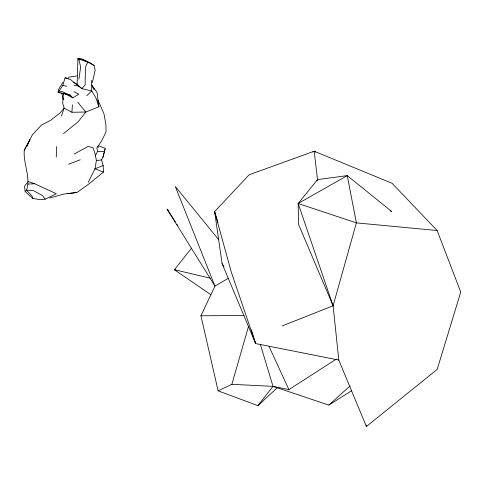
<?xml version="1.0" encoding="UTF-8"?>
<svg xmlns="http://www.w3.org/2000/svg" width="485" height="485" viewBox="0 0 485 485"><rect width="100%" height="100%" fill="white"/><g stroke="black" fill="none" stroke-linecap="round" stroke-linejoin="round"><path stroke-width="0.73" d="M63.383 93.205L62.729 103.366L64.159 108.167L59.928 113.041L50.743 120.213L41.492 125.063L32.465 134.715L24.25 150.35C23.11 163.736 31.028 177.08 26.529 190.156L25.22 191.623L32.877 198.456L40.346 199.699L45.202 199.189L56.315 193.733L34.659 183.742L28.215 181.517L24.45 186.319L25.22 191.623M56.278 157.019L56.539 146.579M63.292 98.097L63.25 99.51L61.74 93.005M63.408 94.563L63.45 93.15M61.328 116.06L64.159 108.167L71.919 112.259L85.809 112.041L98.843 106.827L96.109 98.261L91.756 90.956L81.807 88.616L77.121 84.335L77.933 58.503L82.226 59.17L90.046 62.789L94.145 65.499L95.163 70.307L92.338 82.644M71.919 112.259L72.398 104.778M78.903 79.103L80.643 67.033L78.77 59.055L77.933 58.503L78.455 59.807M95.054 168.95L96.388 160.202L94.83 153.048L93.126 147.773L88.185 146.373L74.193 154.054M49.797 198.007L63.523 194.127L76.339 192.557L77.915 191.921L89.428 183.524L103.493 172.078L103.159 165.494L101.553 159.874L102.953 157.219L105.16 148.84L104.984 148.222L98.964 145.961M102.953 157.219L105.16 148.84M282.161 325.944L333.092 305.78L356.378 222.882L347.242 175.625L317.523 179.595L298.16 203.512L298.566 224.403L333.092 305.78L338.803 360.07L366.381 426.497L437.185 369.406L460.75 292.049L437.13 230.52L392.08 183.288L314.183 151.223L249.12 174.794L214.612 211.642L222.094 263.585L255.613 343.562L338.803 360.07M228.387 278.238L214.958 286.12L200.923 315.771L218.117 390.831L231.872 384.314L248.526 326.35M73.872 91.689L78.8 94.138L72.829 97.873L70.295 95.224L58.103 92.411L62.826 85.445L65.063 77.836L65.778 77.685L67.585 78.764M26.772 146.749L29.84 139.898L29.039 142.002M316.941 180.972L317.523 179.595L314.183 151.223L312.898 152.005M95.309 155.934L97.576 151.35L96.848 147.967L101.462 141.262L106.082 131.865L105.894 124.445L103.954 113.799L97.928 99.995L98.843 106.827L97.085 92.538L91.962 85.445M88.215 182.354L95.024 168.798L103.159 165.494M24.25 150.35L29.84 139.898L29.597 140.292M62.941 82.232L58.388 89.731L58.103 92.411L60.176 92.72M68.385 78.224L69.155 77.109L77.012 75.939M218.117 390.831L257.893 405.672L273.013 386.369L260.366 344.417M191.593 248.174L174.394 269.727L211.042 294.844M86.754 95.733L91.756 90.956L91.598 80.31M257.893 405.672L277.208 387.764M231.872 384.314L273.013 386.369L328.842 405.09L350.091 385.921M63.547 133.551L78.206 121.717L85.809 112.041L77.812 102.293M273.013 386.369L288.908 389.613L336.39 359.064M328.842 405.09L351.698 390.692M333.092 305.78L298.16 203.512L347.242 175.625L391.783 211.575L390.395 210.975M68.615 164.166L80.249 159.765M96.4 160.632L101.553 159.874M67.142 193.685L76.339 192.557M28.009 184.088L34.659 183.742M200.923 315.771L244.076 315.529M97.576 151.35L104.536 151.653M437.13 230.52L356.378 222.882L298.16 203.512M74.084 85.348L78.479 85.984L81.807 88.616L85.099 85.142L85.457 67.191L87.749 62.068L82.226 59.17L78.77 59.055L87.749 62.068L94.145 65.499M59.146 91.095L61.722 91.477L70.295 95.224M175.867 269.993L174.394 269.727L210.411 278.172M62.826 85.445L66.724 86.288M65.063 77.836L70.561 79.582L78.479 85.984M95.024 168.798L103.493 172.078M64.329 93.332L72.829 97.873M73.617 82.359L77.121 84.335M314.183 151.223L315.462 152.023M97.527 146.337L98.667 147.276M218.741 239.754L175.297 186.489L214.958 286.12L167.119 209.187L168.647 210.872M45.202 199.189L42.48 195.546L33.429 190.66L26.529 190.156L32.216 196.292L32.877 198.456M167.119 209.187L175.352 221.863M177.001 224.397L177.825 225.664M92.968 87.512L94.163 89.379L91.798 85.069M222.094 263.585L223.967 266.871M269.036 346.375L288.908 389.613M217.971 222.457L214.612 211.642L231.333 272.17L255.613 343.562L251.357 329.867M366.248 424.993L366.381 426.497"/></g></svg>
